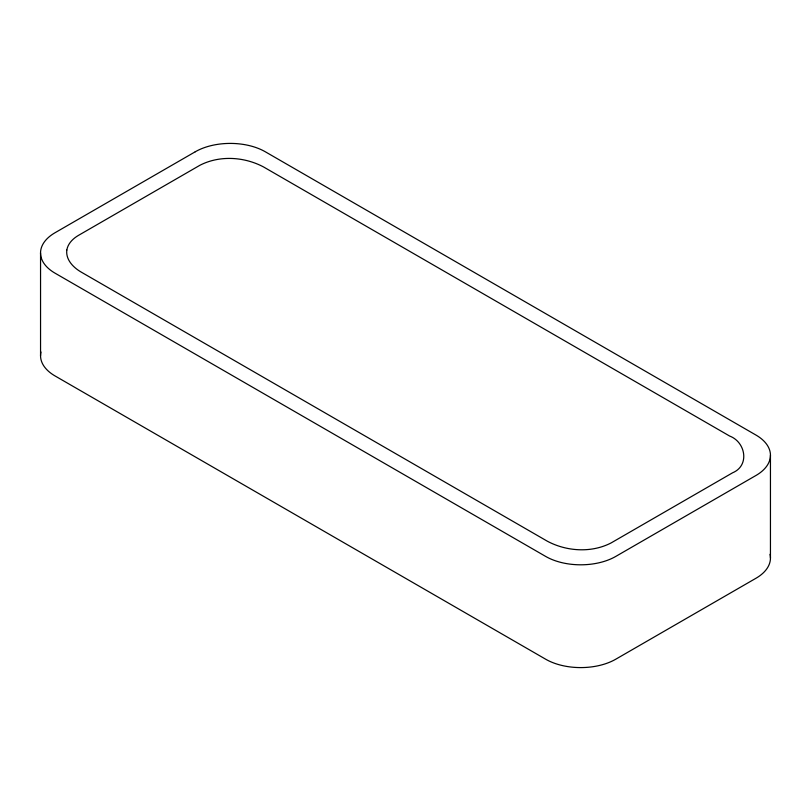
<?xml version="1.0" encoding="UTF-8"?>
<svg xmlns="http://www.w3.org/2000/svg" width="811" height="811" viewBox="0 0 811 811"><rect width="100%" height="100%" fill="white"/><g stroke="black" fill="none" stroke-linecap="round" stroke-linejoin="round"><path stroke-width="1.22" d="M770.45 455.275L770.45 558.049M40.55 252.951L40.55 355.725M40.976 351.994A49.562 28.608 0 0 0 55.067 375.959L545.671 659.211A49.562 28.608 0 0 0 615.762 659.211L755.933 578.284A49.562 28.608 0 0 0 770.024 554.318M66.816 250.062C65.59 259.834 73.537 267.701 81.343 272.172L547.425 541.261C566.707 551.51 591.442 553.082 611.088 542.944L732.576 472.803C749.942 465.585 745.644 442.025 729.657 436.054L263.575 166.965C244.293 156.705 219.558 155.134 199.911 165.272L78.424 235.413C72.949 238.616 67.901 243.553 66.816 250.062M195.238 151.789L55.067 232.716A49.562 28.608 0 0 0 55.067 273.185L545.671 556.427A49.562 28.608 0 0 0 615.762 556.427L755.933 475.499A49.562 28.608 0 0 0 755.933 435.041L265.329 151.789A49.562 28.608 0 0 0 195.238 151.789"/></g></svg>
